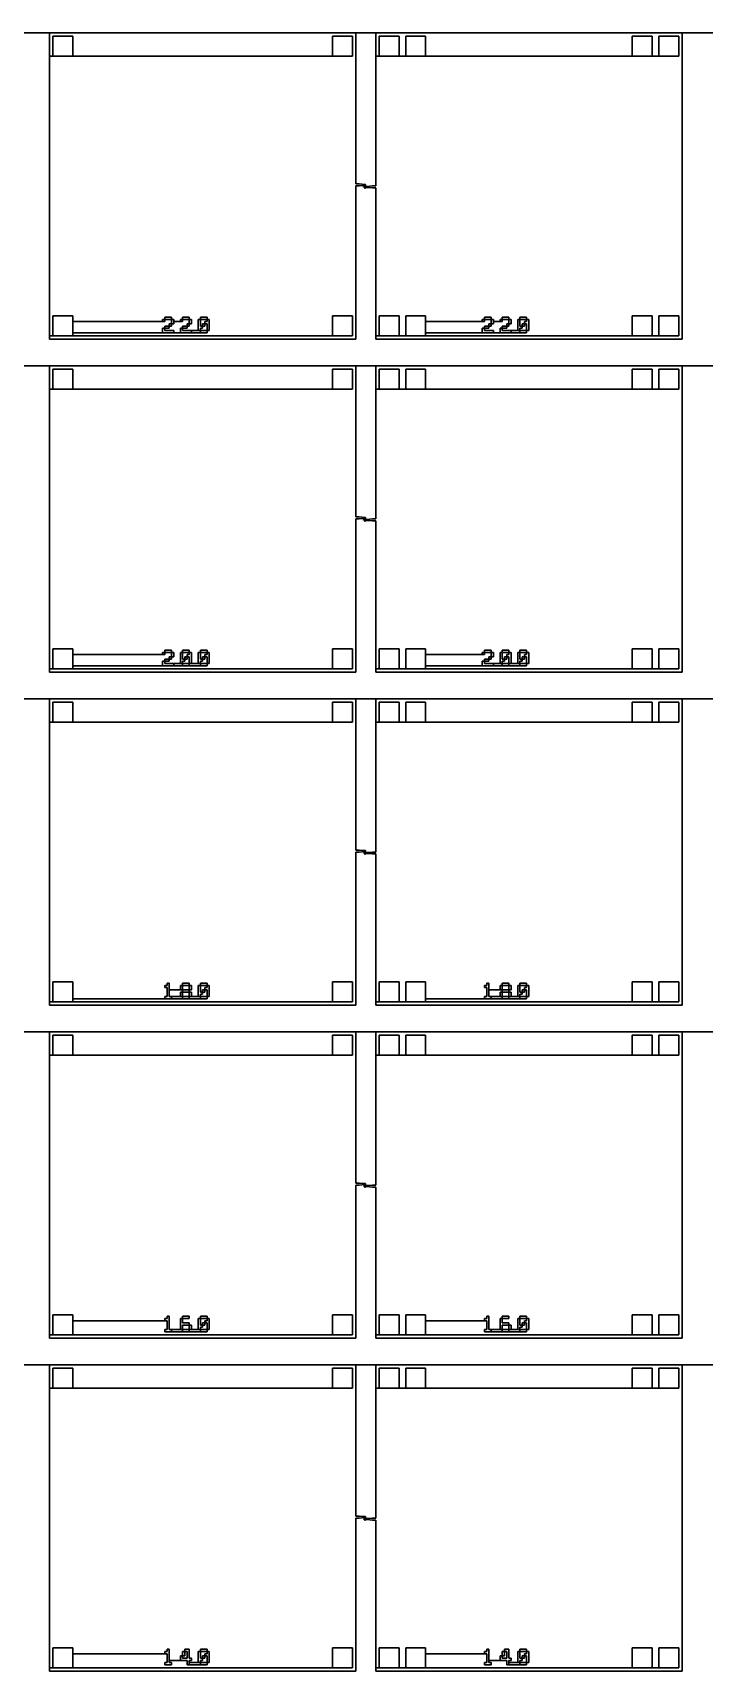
# Model space of a CAD drawing. Extents: x -10 to 10010, y -10 to 10010.
# Drawn here: x 5475 to 6483, y 2500 to 4960 of the extents above; entities that cross this region are included whole.
import ezdxf

# ---------------------------------------------------------------- set-up
doc = ezdxf.new("R2010")
doc.units = 0
for name, color, linetype in [('L100D0', 9, 'CONTINUOUS'), ('L5D0', 4, 'CONTINUOUS'), ('L6D0', 5, 'CONTINUOUS'), ('L7D0', 6, 'CONTINUOUS'), ('L8D0', 7, 'CONTINUOUS')]:
    doc.layers.add(name, color=color, linetype=linetype)

msp = doc.modelspace()

# ---------------------------------------------------------------- linework, layer by layer
at = {"layer": 'L100D0'}
for points in [[(8450, 4960), (1475, 4960)], [(5450, 4960), (5500, 4960), (5500, 4500), (5960, 4500), (5960, 4730), (5965, 4730), (5973, 4730.75), (5974.8, 4730.75), (5974.8, 4732.25), (5973, 4732.25), (5965, 4733), (5960, 4733), (5960, 4960), (5990, 4960), (5990, 4730), (5985, 4730), (5977, 4729.25), (5975.2, 4729.25), (5975.2, 4727.75), (5977, 4727.75), (5985, 4727), (5990, 4727), (5990, 4500), (6450, 4500), (6450, 4960), (6500, 4960)], [(8450, 4460), (1475, 4460)], [(5450, 4460), (5500, 4460), (5500, 4000), (5960, 4000), (5960, 4230), (5965, 4230), (5973, 4230.75), (5974.8, 4230.75), (5974.8, 4232.25), (5973, 4232.25), (5965, 4233), (5960, 4233), (5960, 4460), (5990, 4460), (5990, 4230), (5985, 4230), (5977, 4229.25), (5975.2, 4229.25), (5975.2, 4227.75), (5977, 4227.75), (5985, 4227), (5990, 4227), (5990, 4000), (6450, 4000), (6450, 4460), (6500, 4460)], [(8450, 3960), (1475, 3960)], [(5450, 3960), (5500, 3960), (5500, 3500), (5960, 3500), (5960, 3730), (5965, 3730), (5973, 3730.75), (5974.8, 3730.75), (5974.8, 3732.25), (5973, 3732.25), (5965, 3733), (5960, 3733), (5960, 3960), (5990, 3960), (5990, 3730), (5985, 3730), (5977, 3729.25), (5975.2, 3729.25), (5975.2, 3727.75), (5977, 3727.75), (5985, 3727), (5990, 3727), (5990, 3500), (6450, 3500), (6450, 3960), (6500, 3960)], [(8450, 3460), (1475, 3460)], [(5450, 3460), (5500, 3460), (5500, 3000), (5960, 3000), (5960, 3230), (5965, 3230), (5973, 3230.75), (5974.8, 3230.75), (5974.8, 3232.25), (5973, 3232.25), (5965, 3233), (5960, 3233), (5960, 3460), (5990, 3460), (5990, 3230), (5985, 3230), (5977, 3229.25), (5975.2, 3229.25), (5975.2, 3227.75), (5977, 3227.75), (5985, 3227), (5990, 3227), (5990, 3000), (6450, 3000), (6450, 3460), (6500, 3460)], [(8450, 2960), (1475, 2960)], [(5450, 2960), (5500, 2960), (5500, 2500), (5960, 2500), (5960, 2730), (5965, 2730), (5973, 2730.75), (5974.8, 2730.75), (5974.8, 2732.25), (5973, 2732.25), (5965, 2733), (5960, 2733), (5960, 2960), (5990, 2960), (5990, 2730), (5985, 2730), (5977, 2729.25), (5975.2, 2729.25), (5975.2, 2727.75), (5977, 2727.75), (5985, 2727), (5990, 2727), (5990, 2500), (6450, 2500), (6450, 2960), (6500, 2960)]]:
    msp.add_lwpolyline(points, dxfattribs=at)
for points in [[(5505, 4925), (5505, 4955), (5535, 4955), (5535, 4925)], [(5925, 4925), (5925, 4955), (5955, 4955), (5955, 4925)], [(5995, 4925), (5995, 4955), (6025, 4955), (6025, 4925)], [(6035, 4925), (6035, 4955), (6065, 4955), (6065, 4925)], [(6375, 4925), (6375, 4955), (6405, 4955), (6405, 4925)], [(6415, 4925), (6415, 4955), (6445, 4955), (6445, 4925)], [(5505, 4505), (5505, 4535), (5535, 4535), (5535, 4505)], [(5670, 4526.333), (5670, 4529.667), (5673.333, 4529.667), (5673.333, 4526.333)], [(5673.333, 4529.667), (5673.333, 4533), (5683.333, 4533), (5683.333, 4529.667)], [(5683.333, 4523), (5683.333, 4529.667), (5686.667, 4529.667), (5686.667, 4523)], [(5696.667, 4526.333), (5696.667, 4529.667), (5700, 4529.667), (5700, 4526.333)], [(5700, 4529.667), (5700, 4533), (5710, 4533), (5710, 4529.667)], [(5710, 4523), (5710, 4529.667), (5713.333, 4529.667), (5713.333, 4523)], [(5723.333, 4513), (5723.333, 4529.667), (5726.667, 4529.667), (5726.667, 4519.667), (5730, 4519.667), (5730, 4516.333), (5726.667, 4516.333), (5726.667, 4513)], [(5726.667, 4529.667), (5726.667, 4533), (5736.667, 4533), (5736.667, 4529.667)], [(5736.667, 4513), (5736.667, 4523), (5733.333, 4523), (5733.333, 4526.333), (5736.667, 4526.333), (5736.667, 4529.667), (5740, 4529.667), (5740, 4513)], [(5925, 4505), (5925, 4535), (5955, 4535), (5955, 4505)], [(5995, 4505), (5995, 4535), (6025, 4535), (6025, 4505)], [(6035, 4505), (6035, 4535), (6065, 4535), (6065, 4505)], [(6150, 4526.333), (6150, 4529.667), (6153.333, 4529.667), (6153.333, 4526.333)], [(6153.333, 4529.667), (6153.333, 4533), (6163.333, 4533), (6163.333, 4529.667)], [(6163.333, 4523), (6163.333, 4529.667), (6166.667, 4529.667), (6166.667, 4523)], [(6176.667, 4526.333), (6176.667, 4529.667), (6180, 4529.667), (6180, 4526.333)], [(6180, 4529.667), (6180, 4533), (6190, 4533), (6190, 4529.667)], [(6190, 4523), (6190, 4529.667), (6193.333, 4529.667), (6193.333, 4523)], [(6203.333, 4513), (6203.333, 4529.667), (6206.667, 4529.667), (6206.667, 4519.667), (6210, 4519.667), (6210, 4516.333), (6206.667, 4516.333), (6206.667, 4513)], [(6206.667, 4529.667), (6206.667, 4533), (6216.667, 4533), (6216.667, 4529.667)], [(6216.667, 4513), (6216.667, 4523), (6213.333, 4523), (6213.333, 4526.333), (6216.667, 4526.333), (6216.667, 4529.667), (6220, 4529.667), (6220, 4513)], [(6375, 4505), (6375, 4535), (6405, 4535), (6405, 4505)], [(6415, 4505), (6415, 4535), (6445, 4535), (6445, 4505)], [(5670, 4509.667), (5670, 4516.333), (5673.333, 4516.333), (5673.333, 4513), (5686.667, 4513), (5686.667, 4509.667)], [(5673.333, 4516.333), (5673.333, 4519.667), (5680, 4519.667), (5680, 4516.333)], [(5680, 4519.667), (5680, 4523), (5683.333, 4523), (5683.333, 4519.667)], [(5696.667, 4509.667), (5696.667, 4516.333), (5700, 4516.333), (5700, 4513), (5713.333, 4513), (5713.333, 4509.667)], [(5700, 4516.333), (5700, 4519.667), (5706.667, 4519.667), (5706.667, 4516.333)], [(5706.667, 4519.667), (5706.667, 4523), (5710, 4523), (5710, 4519.667)], [(5726.667, 4509.667), (5726.667, 4513), (5736.667, 4513), (5736.667, 4509.667)], [(5730, 4519.667), (5730, 4523), (5733.333, 4523), (5733.333, 4519.667)], [(6150, 4509.667), (6150, 4516.333), (6153.333, 4516.333), (6153.333, 4513), (6166.667, 4513), (6166.667, 4509.667)], [(6153.333, 4516.333), (6153.333, 4519.667), (6160, 4519.667), (6160, 4516.333)], [(6160, 4519.667), (6160, 4523), (6163.333, 4523), (6163.333, 4519.667)], [(6176.667, 4509.667), (6176.667, 4516.333), (6180, 4516.333), (6180, 4513), (6193.333, 4513), (6193.333, 4509.667)], [(6180, 4516.333), (6180, 4519.667), (6186.667, 4519.667), (6186.667, 4516.333)], [(6186.667, 4519.667), (6186.667, 4523), (6190, 4523), (6190, 4519.667)], [(6206.667, 4509.667), (6206.667, 4513), (6216.667, 4513), (6216.667, 4509.667)], [(6210, 4519.667), (6210, 4523), (6213.333, 4523), (6213.333, 4519.667)], [(5505, 4425), (5505, 4455), (5535, 4455), (5535, 4425)], [(5925, 4425), (5925, 4455), (5955, 4455), (5955, 4425)], [(5995, 4425), (5995, 4455), (6025, 4455), (6025, 4425)], [(6035, 4425), (6035, 4455), (6065, 4455), (6065, 4425)], [(6375, 4425), (6375, 4455), (6405, 4455), (6405, 4425)], [(6415, 4425), (6415, 4455), (6445, 4455), (6445, 4425)], [(5505, 4005), (5505, 4035), (5535, 4035), (5535, 4005)], [(5925, 4005), (5925, 4035), (5955, 4035), (5955, 4005)], [(5995, 4005), (5995, 4035), (6025, 4035), (6025, 4005)], [(6035, 4005), (6035, 4035), (6065, 4035), (6065, 4005)], [(6375, 4005), (6375, 4035), (6405, 4035), (6405, 4005)], [(6415, 4005), (6415, 4035), (6445, 4035), (6445, 4005)], [(5670, 4026.333), (5670, 4029.667), (5673.333, 4029.667), (5673.333, 4026.333)], [(5670, 4009.667), (5670, 4016.333), (5673.333, 4016.333), (5673.333, 4013), (5686.667, 4013), (5686.667, 4009.667)], [(5673.333, 4029.667), (5673.333, 4033), (5683.333, 4033), (5683.333, 4029.667)], [(5673.333, 4016.333), (5673.333, 4019.667), (5680, 4019.667), (5680, 4016.333)], [(5680, 4019.667), (5680, 4023), (5683.333, 4023), (5683.333, 4019.667)], [(5683.333, 4023), (5683.333, 4029.667), (5686.667, 4029.667), (5686.667, 4023)], [(5696.667, 4013), (5696.667, 4029.667), (5700, 4029.667), (5700, 4019.667), (5703.333, 4019.667), (5703.333, 4016.333), (5700, 4016.333), (5700, 4013)], [(5700, 4029.667), (5700, 4033), (5710, 4033), (5710, 4029.667)], [(5700, 4009.667), (5700, 4013), (5710, 4013), (5710, 4009.667)], [(5703.333, 4019.667), (5703.333, 4023), (5706.667, 4023), (5706.667, 4019.667)], [(5710, 4013), (5710, 4023), (5706.667, 4023), (5706.667, 4026.333), (5710, 4026.333), (5710, 4029.667), (5713.333, 4029.667), (5713.333, 4013)], [(5723.333, 4013), (5723.333, 4029.667), (5726.667, 4029.667), (5726.667, 4019.667), (5730, 4019.667), (5730, 4016.333), (5726.667, 4016.333), (5726.667, 4013)], [(5726.667, 4029.667), (5726.667, 4033), (5736.667, 4033), (5736.667, 4029.667)], [(5726.667, 4009.667), (5726.667, 4013), (5736.667, 4013), (5736.667, 4009.667)], [(5730, 4019.667), (5730, 4023), (5733.333, 4023), (5733.333, 4019.667)], [(5736.667, 4013), (5736.667, 4023), (5733.333, 4023), (5733.333, 4026.333), (5736.667, 4026.333), (5736.667, 4029.667), (5740, 4029.667), (5740, 4013)], [(6150, 4026.333), (6150, 4029.667), (6153.333, 4029.667), (6153.333, 4026.333)], [(6150, 4009.667), (6150, 4016.333), (6153.333, 4016.333), (6153.333, 4013), (6166.667, 4013), (6166.667, 4009.667)], [(6153.333, 4029.667), (6153.333, 4033), (6163.333, 4033), (6163.333, 4029.667)], [(6153.333, 4016.333), (6153.333, 4019.667), (6160, 4019.667), (6160, 4016.333)], [(6160, 4019.667), (6160, 4023), (6163.333, 4023), (6163.333, 4019.667)], [(6163.333, 4023), (6163.333, 4029.667), (6166.667, 4029.667), (6166.667, 4023)], [(6176.667, 4013), (6176.667, 4029.667), (6180, 4029.667), (6180, 4019.667), (6183.333, 4019.667), (6183.333, 4016.333), (6180, 4016.333), (6180, 4013)], [(6180, 4029.667), (6180, 4033), (6190, 4033), (6190, 4029.667)], [(6180, 4009.667), (6180, 4013), (6190, 4013), (6190, 4009.667)], [(6183.333, 4019.667), (6183.333, 4023), (6186.667, 4023), (6186.667, 4019.667)], [(6190, 4013), (6190, 4023), (6186.667, 4023), (6186.667, 4026.333), (6190, 4026.333), (6190, 4029.667), (6193.333, 4029.667), (6193.333, 4013)], [(6203.333, 4013), (6203.333, 4029.667), (6206.667, 4029.667), (6206.667, 4019.667), (6210, 4019.667), (6210, 4016.333), (6206.667, 4016.333), (6206.667, 4013)], [(6206.667, 4029.667), (6206.667, 4033), (6216.667, 4033), (6216.667, 4029.667)], [(6206.667, 4009.667), (6206.667, 4013), (6216.667, 4013), (6216.667, 4009.667)], [(6210, 4019.667), (6210, 4023), (6213.333, 4023), (6213.333, 4019.667)], [(6216.667, 4013), (6216.667, 4023), (6213.333, 4023), (6213.333, 4026.333), (6216.667, 4026.333), (6216.667, 4029.667), (6220, 4029.667), (6220, 4013)], [(5505, 3925), (5505, 3955), (5535, 3955), (5535, 3925)], [(5925, 3925), (5925, 3955), (5955, 3955), (5955, 3925)], [(5995, 3925), (5995, 3955), (6025, 3955), (6025, 3925)], [(6035, 3925), (6035, 3955), (6065, 3955), (6065, 3925)], [(6375, 3925), (6375, 3955), (6405, 3955), (6405, 3925)], [(6415, 3925), (6415, 3955), (6445, 3955), (6445, 3925)], [(5505, 3505), (5505, 3535), (5535, 3535), (5535, 3505)], [(5673.333, 3509.667), (5673.333, 3513), (5676.667, 3513), (5676.667, 3526.333), (5673.333, 3526.333), (5673.333, 3529.667), (5676.667, 3529.667), (5676.667, 3533), (5680, 3533), (5680, 3513), (5683.333, 3513), (5683.333, 3509.667)], [(5696.667, 3523), (5696.667, 3529.667), (5700, 3529.667), (5700, 3523)], [(5696.667, 3513), (5696.667, 3519.667), (5700, 3519.667), (5700, 3513)], [(5700, 3529.667), (5700, 3533), (5710, 3533), (5710, 3529.667)], [(5700, 3519.667), (5700, 3523), (5710, 3523), (5710, 3519.667)], [(5710, 3523), (5710, 3529.667), (5713.333, 3529.667), (5713.333, 3523)], [(5710, 3513), (5710, 3519.667), (5713.333, 3519.667), (5713.333, 3513)], [(5723.333, 3513), (5723.333, 3529.667), (5726.667, 3529.667), (5726.667, 3519.667), (5730, 3519.667), (5730, 3516.333), (5726.667, 3516.333), (5726.667, 3513)], [(5726.667, 3529.667), (5726.667, 3533), (5736.667, 3533), (5736.667, 3529.667)], [(5730, 3519.667), (5730, 3523), (5733.333, 3523), (5733.333, 3519.667)], [(5736.667, 3513), (5736.667, 3523), (5733.333, 3523), (5733.333, 3526.333), (5736.667, 3526.333), (5736.667, 3529.667), (5740, 3529.667), (5740, 3513)], [(5925, 3505), (5925, 3535), (5955, 3535), (5955, 3505)], [(5995, 3505), (5995, 3535), (6025, 3535), (6025, 3505)], [(6035, 3505), (6035, 3535), (6065, 3535), (6065, 3505)], [(6153.333, 3509.667), (6153.333, 3513), (6156.667, 3513), (6156.667, 3526.333), (6153.333, 3526.333), (6153.333, 3529.667), (6156.667, 3529.667), (6156.667, 3533), (6160, 3533), (6160, 3513), (6163.333, 3513), (6163.333, 3509.667)], [(6176.667, 3523), (6176.667, 3529.667), (6180, 3529.667), (6180, 3523)], [(6176.667, 3513), (6176.667, 3519.667), (6180, 3519.667), (6180, 3513)], [(6180, 3529.667), (6180, 3533), (6190, 3533), (6190, 3529.667)], [(6180, 3519.667), (6180, 3523), (6190, 3523), (6190, 3519.667)], [(6190, 3523), (6190, 3529.667), (6193.333, 3529.667), (6193.333, 3523)], [(6190, 3513), (6190, 3519.667), (6193.333, 3519.667), (6193.333, 3513)], [(6203.333, 3513), (6203.333, 3529.667), (6206.667, 3529.667), (6206.667, 3519.667), (6210, 3519.667), (6210, 3516.333), (6206.667, 3516.333), (6206.667, 3513)], [(6206.667, 3529.667), (6206.667, 3533), (6216.667, 3533), (6216.667, 3529.667)], [(6210, 3519.667), (6210, 3523), (6213.333, 3523), (6213.333, 3519.667)], [(6216.667, 3513), (6216.667, 3523), (6213.333, 3523), (6213.333, 3526.333), (6216.667, 3526.333), (6216.667, 3529.667), (6220, 3529.667), (6220, 3513)], [(6375, 3505), (6375, 3535), (6405, 3535), (6405, 3505)], [(6415, 3505), (6415, 3535), (6445, 3535), (6445, 3505)], [(5700, 3509.667), (5700, 3513), (5710, 3513), (5710, 3509.667)], [(5726.667, 3509.667), (5726.667, 3513), (5736.667, 3513), (5736.667, 3509.667)], [(6180, 3509.667), (6180, 3513), (6190, 3513), (6190, 3509.667)], [(6206.667, 3509.667), (6206.667, 3513), (6216.667, 3513), (6216.667, 3509.667)], [(5505, 3425), (5505, 3455), (5535, 3455), (5535, 3425)], [(5925, 3425), (5925, 3455), (5955, 3455), (5955, 3425)], [(5995, 3425), (5995, 3455), (6025, 3455), (6025, 3425)], [(6035, 3425), (6035, 3455), (6065, 3455), (6065, 3425)], [(6375, 3425), (6375, 3455), (6405, 3455), (6405, 3425)], [(6415, 3425), (6415, 3455), (6445, 3455), (6445, 3425)], [(5505, 3005), (5505, 3035), (5535, 3035), (5535, 3005)], [(5673.333, 3009.667), (5673.333, 3013), (5676.667, 3013), (5676.667, 3026.333), (5673.333, 3026.333), (5673.333, 3029.667), (5676.667, 3029.667), (5676.667, 3033), (5680, 3033), (5680, 3013), (5683.333, 3013), (5683.333, 3009.667)], [(5696.667, 3013), (5696.667, 3029.667), (5700, 3029.667), (5700, 3023), (5710, 3023), (5710, 3019.667), (5700, 3019.667), (5700, 3013)], [(5700, 3029.667), (5700, 3033), (5710, 3033), (5710, 3029.667)], [(5723.333, 3013), (5723.333, 3029.667), (5726.667, 3029.667), (5726.667, 3019.667), (5730, 3019.667), (5730, 3016.333), (5726.667, 3016.333), (5726.667, 3013)], [(5726.667, 3029.667), (5726.667, 3033), (5736.667, 3033), (5736.667, 3029.667)], [(5736.667, 3013), (5736.667, 3023), (5733.333, 3023), (5733.333, 3026.333), (5736.667, 3026.333), (5736.667, 3029.667), (5740, 3029.667), (5740, 3013)], [(5925, 3005), (5925, 3035), (5955, 3035), (5955, 3005)], [(5995, 3005), (5995, 3035), (6025, 3035), (6025, 3005)], [(6035, 3005), (6035, 3035), (6065, 3035), (6065, 3005)], [(6153.333, 3009.667), (6153.333, 3013), (6156.667, 3013), (6156.667, 3026.333), (6153.333, 3026.333), (6153.333, 3029.667), (6156.667, 3029.667), (6156.667, 3033), (6160, 3033), (6160, 3013), (6163.333, 3013), (6163.333, 3009.667)], [(6176.667, 3013), (6176.667, 3029.667), (6180, 3029.667), (6180, 3023), (6190, 3023), (6190, 3019.667), (6180, 3019.667), (6180, 3013)], [(6180, 3029.667), (6180, 3033), (6190, 3033), (6190, 3029.667)], [(6203.333, 3013), (6203.333, 3029.667), (6206.667, 3029.667), (6206.667, 3019.667), (6210, 3019.667), (6210, 3016.333), (6206.667, 3016.333), (6206.667, 3013)], [(6206.667, 3029.667), (6206.667, 3033), (6216.667, 3033), (6216.667, 3029.667)], [(6216.667, 3013), (6216.667, 3023), (6213.333, 3023), (6213.333, 3026.333), (6216.667, 3026.333), (6216.667, 3029.667), (6220, 3029.667), (6220, 3013)], [(6375, 3005), (6375, 3035), (6405, 3035), (6405, 3005)], [(6415, 3005), (6415, 3035), (6445, 3035), (6445, 3005)], [(5700, 3009.667), (5700, 3013), (5710, 3013), (5710, 3009.667)], [(5710, 3013), (5710, 3019.667), (5713.333, 3019.667), (5713.333, 3013)], [(5726.667, 3009.667), (5726.667, 3013), (5736.667, 3013), (5736.667, 3009.667)], [(5730, 3019.667), (5730, 3023), (5733.333, 3023), (5733.333, 3019.667)], [(6180, 3009.667), (6180, 3013), (6190, 3013), (6190, 3009.667)], [(6190, 3013), (6190, 3019.667), (6193.333, 3019.667), (6193.333, 3013)], [(6206.667, 3009.667), (6206.667, 3013), (6216.667, 3013), (6216.667, 3009.667)], [(6210, 3019.667), (6210, 3023), (6213.333, 3023), (6213.333, 3019.667)], [(5505, 2925), (5505, 2955), (5535, 2955), (5535, 2925)], [(5925, 2925), (5925, 2955), (5955, 2955), (5955, 2925)], [(5995, 2925), (5995, 2955), (6025, 2955), (6025, 2925)], [(6035, 2925), (6035, 2955), (6065, 2955), (6065, 2925)], [(6375, 2925), (6375, 2955), (6405, 2955), (6405, 2925)], [(6415, 2925), (6415, 2955), (6445, 2955), (6445, 2925)], [(5505, 2505), (5505, 2535), (5535, 2535), (5535, 2505)], [(5925, 2505), (5925, 2535), (5955, 2535), (5955, 2505)], [(5995, 2505), (5995, 2535), (6025, 2535), (6025, 2505)], [(6035, 2505), (6035, 2535), (6065, 2535), (6065, 2505)], [(6375, 2505), (6375, 2535), (6405, 2535), (6405, 2505)], [(6415, 2505), (6415, 2535), (6445, 2535), (6445, 2505)], [(5673.333, 2509.667), (5673.333, 2513), (5676.667, 2513), (5676.667, 2526.333), (5673.333, 2526.333), (5673.333, 2529.667), (5676.667, 2529.667), (5676.667, 2533), (5680, 2533), (5680, 2513), (5683.333, 2513), (5683.333, 2509.667)], [(5706.667, 2509.667), (5706.667, 2516.333), (5696.667, 2516.333), (5696.667, 2523), (5700, 2523), (5700, 2519.667), (5706.667, 2519.667), (5706.667, 2529.667), (5703.333, 2529.667), (5703.333, 2533), (5710, 2533), (5710, 2519.667), (5713.333, 2519.667), (5713.333, 2516.333), (5710, 2516.333), (5710, 2509.667)], [(5700, 2523), (5700, 2529.667), (5703.333, 2529.667), (5703.333, 2523)], [(5723.333, 2513), (5723.333, 2529.667), (5726.667, 2529.667), (5726.667, 2519.667), (5730, 2519.667), (5730, 2516.333), (5726.667, 2516.333), (5726.667, 2513)], [(5726.667, 2529.667), (5726.667, 2533), (5736.667, 2533), (5736.667, 2529.667)], [(5726.667, 2509.667), (5726.667, 2513), (5736.667, 2513), (5736.667, 2509.667)], [(5730, 2519.667), (5730, 2523), (5733.333, 2523), (5733.333, 2519.667)], [(5736.667, 2513), (5736.667, 2523), (5733.333, 2523), (5733.333, 2526.333), (5736.667, 2526.333), (5736.667, 2529.667), (5740, 2529.667), (5740, 2513)], [(6153.333, 2509.667), (6153.333, 2513), (6156.667, 2513), (6156.667, 2526.333), (6153.333, 2526.333), (6153.333, 2529.667), (6156.667, 2529.667), (6156.667, 2533), (6160, 2533), (6160, 2513), (6163.333, 2513), (6163.333, 2509.667)], [(6186.667, 2509.667), (6186.667, 2516.333), (6176.667, 2516.333), (6176.667, 2523), (6180, 2523), (6180, 2519.667), (6186.667, 2519.667), (6186.667, 2529.667), (6183.333, 2529.667), (6183.333, 2533), (6190, 2533), (6190, 2519.667), (6193.333, 2519.667), (6193.333, 2516.333), (6190, 2516.333), (6190, 2509.667)], [(6180, 2523), (6180, 2529.667), (6183.333, 2529.667), (6183.333, 2523)], [(6203.333, 2513), (6203.333, 2529.667), (6206.667, 2529.667), (6206.667, 2519.667), (6210, 2519.667), (6210, 2516.333), (6206.667, 2516.333), (6206.667, 2513)], [(6206.667, 2529.667), (6206.667, 2533), (6216.667, 2533), (6216.667, 2529.667)], [(6206.667, 2509.667), (6206.667, 2513), (6216.667, 2513), (6216.667, 2509.667)], [(6210, 2519.667), (6210, 2523), (6213.333, 2523), (6213.333, 2519.667)], [(6216.667, 2513), (6216.667, 2523), (6213.333, 2523), (6213.333, 2526.333), (6216.667, 2526.333), (6216.667, 2529.667), (6220, 2529.667), (6220, 2513)]]:
    msp.add_lwpolyline(points, close=True, dxfattribs=at)
at = {"layer": 'L5D0'}
for points in [[(5500, 4500), (5500, 4505), (5505, 4505), (5535, 4505), (5925, 4505), (5955, 4505), (5955, 4535), (5925, 4535), (5925, 4505), (5535, 4505), (5535, 4509.667), (5670, 4509.667), (5686.667, 4509.667), (5696.667, 4509.667), (5713.333, 4509.667), (5726.667, 4509.667), (5736.667, 4509.667), (5736.667, 4513), (5726.667, 4513), (5726.667, 4509.667), (5713.333, 4509.667), (5713.333, 4513), (5700, 4513), (5723.333, 4513), (5726.667, 4513), (5726.667, 4516.333), (5730, 4516.333), (5730, 4519.667), (5726.667, 4519.667), (5730, 4519.667), (5733.333, 4519.667), (5733.333, 4523), (5736.667, 4523), (5736.667, 4513), (5740, 4513), (5740, 4529.667), (5736.667, 4529.667), (5736.667, 4526.333), (5733.333, 4526.333), (5733.333, 4523), (5730, 4523), (5730, 4519.667), (5726.667, 4519.667), (5726.667, 4529.667), (5736.667, 4529.667), (5736.667, 4533), (5726.667, 4533), (5726.667, 4529.667), (5723.333, 4529.667), (5723.333, 4513), (5700, 4513), (5700, 4516.333), (5706.667, 4516.333), (5706.667, 4519.667), (5710, 4519.667), (5710, 4523), (5713.333, 4523), (5713.333, 4529.667), (5710, 4529.667), (5710, 4523), (5706.667, 4523), (5706.667, 4519.667), (5700, 4519.667), (5700, 4516.333), (5696.667, 4516.333), (5696.667, 4509.667), (5686.667, 4509.667), (5686.667, 4513), (5673.333, 4513), (5673.333, 4516.333), (5680, 4516.333), (5680, 4519.667), (5683.333, 4519.667), (5683.333, 4523), (5686.667, 4523), (5686.667, 4526.333), (5696.667, 4526.333), (5700, 4526.333), (5700, 4529.667), (5710, 4529.667), (5710, 4533), (5700, 4533), (5700, 4529.667), (5696.667, 4529.667), (5696.667, 4526.333), (5686.667, 4526.333), (5686.667, 4529.667), (5683.333, 4529.667), (5683.333, 4523), (5680, 4523), (5680, 4519.667), (5673.333, 4519.667), (5673.333, 4516.333), (5670, 4516.333), (5670, 4509.667), (5535, 4509.667), (5535, 4526.333), (5670, 4526.333), (5673.333, 4526.333), (5673.333, 4529.667), (5683.333, 4529.667), (5683.333, 4533), (5673.333, 4533), (5673.333, 4529.667), (5670, 4529.667), (5670, 4526.333), (5535, 4526.333), (5535, 4535), (5505, 4535), (5505, 4505), (5500, 4505), (5500, 4925), (5505, 4925), (5535, 4925), (5925, 4925), (5955, 4925), (5955, 4955), (5925, 4955), (5925, 4925), (5535, 4925), (5535, 4955), (5505, 4955), (5505, 4925), (5500, 4925), (5500, 4960), (5960, 4960), (5960, 4733), (5965, 4733), (5973, 4732.25), (5974.8, 4732.25), (5974.8, 4730.75), (5973, 4730.75), (5965, 4730), (5960, 4730), (5960, 4500)], [(5990, 4500), (5990, 4505), (5995, 4505), (6025, 4505), (6035, 4505), (6065, 4505), (6375, 4505), (6405, 4505), (6415, 4505), (6445, 4505), (6445, 4535), (6415, 4535), (6415, 4505), (6405, 4505), (6405, 4535), (6375, 4535), (6375, 4505), (6065, 4505), (6065, 4509.667), (6150, 4509.667), (6166.667, 4509.667), (6176.667, 4509.667), (6193.333, 4509.667), (6206.667, 4509.667), (6216.667, 4509.667), (6216.667, 4513), (6206.667, 4513), (6206.667, 4509.667), (6193.333, 4509.667), (6193.333, 4513), (6180, 4513), (6203.333, 4513), (6206.667, 4513), (6206.667, 4516.333), (6210, 4516.333), (6210, 4519.667), (6206.667, 4519.667), (6210, 4519.667), (6213.333, 4519.667), (6213.333, 4523), (6216.667, 4523), (6216.667, 4513), (6220, 4513), (6220, 4529.667), (6216.667, 4529.667), (6216.667, 4526.333), (6213.333, 4526.333), (6213.333, 4523), (6210, 4523), (6210, 4519.667), (6206.667, 4519.667), (6206.667, 4529.667), (6216.667, 4529.667), (6216.667, 4533), (6206.667, 4533), (6206.667, 4529.667), (6203.333, 4529.667), (6203.333, 4513), (6180, 4513), (6180, 4516.333), (6186.667, 4516.333), (6186.667, 4519.667), (6190, 4519.667), (6190, 4523), (6193.333, 4523), (6193.333, 4529.667), (6190, 4529.667), (6190, 4523), (6186.667, 4523), (6186.667, 4519.667), (6180, 4519.667), (6180, 4516.333), (6176.667, 4516.333), (6176.667, 4509.667), (6166.667, 4509.667), (6166.667, 4513), (6153.333, 4513), (6153.333, 4516.333), (6160, 4516.333), (6160, 4519.667), (6163.333, 4519.667), (6163.333, 4523), (6166.667, 4523), (6166.667, 4526.333), (6176.667, 4526.333), (6180, 4526.333), (6180, 4529.667), (6190, 4529.667), (6190, 4533), (6180, 4533), (6180, 4529.667), (6176.667, 4529.667), (6176.667, 4526.333), (6166.667, 4526.333), (6166.667, 4529.667), (6163.333, 4529.667), (6163.333, 4523), (6160, 4523), (6160, 4519.667), (6153.333, 4519.667), (6153.333, 4516.333), (6150, 4516.333), (6150, 4509.667), (6065, 4509.667), (6065, 4526.333), (6150, 4526.333), (6153.333, 4526.333), (6153.333, 4529.667), (6163.333, 4529.667), (6163.333, 4533), (6153.333, 4533), (6153.333, 4529.667), (6150, 4529.667), (6150, 4526.333), (6065, 4526.333), (6065, 4535), (6035, 4535), (6035, 4505), (6025, 4505), (6025, 4535), (5995, 4535), (5995, 4505), (5990, 4505), (5990, 4727), (5985, 4727), (5977, 4727.75), (5975.2, 4727.75), (5975.2, 4729.25), (5977, 4729.25), (5985, 4730), (5990, 4730), (5990, 4925), (5995, 4925), (6025, 4925), (6035, 4925), (6065, 4925), (6375, 4925), (6405, 4925), (6415, 4925), (6445, 4925), (6445, 4955), (6415, 4955), (6415, 4925), (6405, 4925), (6405, 4955), (6375, 4955), (6375, 4925), (6065, 4925), (6065, 4955), (6035, 4955), (6035, 4925), (6025, 4925), (6025, 4955), (5995, 4955), (5995, 4925), (5990, 4925), (5990, 4960), (6450, 4960), (6450, 4500)], [(5500, 4000), (5500, 4005), (5505, 4005), (5535, 4005), (5925, 4005), (5955, 4005), (5955, 4035), (5925, 4035), (5925, 4005), (5535, 4005), (5535, 4009.667), (5670, 4009.667), (5686.667, 4009.667), (5700, 4009.667), (5710, 4009.667), (5726.667, 4009.667), (5736.667, 4009.667), (5736.667, 4013), (5726.667, 4013), (5726.667, 4009.667), (5710, 4009.667), (5710, 4013), (5700, 4013), (5700, 4009.667), (5686.667, 4009.667), (5686.667, 4013), (5673.333, 4013), (5696.667, 4013), (5700, 4013), (5700, 4016.333), (5703.333, 4016.333), (5703.333, 4019.667), (5700, 4019.667), (5703.333, 4019.667), (5706.667, 4019.667), (5706.667, 4023), (5710, 4023), (5710, 4013), (5713.333, 4013), (5723.333, 4013), (5726.667, 4013), (5726.667, 4016.333), (5730, 4016.333), (5730, 4019.667), (5726.667, 4019.667), (5730, 4019.667), (5733.333, 4019.667), (5733.333, 4023), (5736.667, 4023), (5736.667, 4013), (5740, 4013), (5740, 4029.667), (5736.667, 4029.667), (5736.667, 4026.333), (5733.333, 4026.333), (5733.333, 4023), (5730, 4023), (5730, 4019.667), (5726.667, 4019.667), (5726.667, 4029.667), (5736.667, 4029.667), (5736.667, 4033), (5726.667, 4033), (5726.667, 4029.667), (5723.333, 4029.667), (5723.333, 4013), (5713.333, 4013), (5713.333, 4029.667), (5710, 4029.667), (5710, 4026.333), (5706.667, 4026.333), (5706.667, 4023), (5703.333, 4023), (5703.333, 4019.667), (5700, 4019.667), (5700, 4029.667), (5710, 4029.667), (5710, 4033), (5700, 4033), (5700, 4029.667), (5696.667, 4029.667), (5696.667, 4013), (5673.333, 4013), (5673.333, 4016.333), (5680, 4016.333), (5680, 4019.667), (5683.333, 4019.667), (5683.333, 4023), (5686.667, 4023), (5686.667, 4029.667), (5683.333, 4029.667), (5683.333, 4023), (5680, 4023), (5680, 4019.667), (5673.333, 4019.667), (5673.333, 4016.333), (5670, 4016.333), (5670, 4009.667), (5535, 4009.667), (5535, 4026.333), (5670, 4026.333), (5673.333, 4026.333), (5673.333, 4029.667), (5683.333, 4029.667), (5683.333, 4033), (5673.333, 4033), (5673.333, 4029.667), (5670, 4029.667), (5670, 4026.333), (5535, 4026.333), (5535, 4035), (5505, 4035), (5505, 4005), (5500, 4005), (5500, 4425), (5505, 4425), (5535, 4425), (5925, 4425), (5955, 4425), (5955, 4455), (5925, 4455), (5925, 4425), (5535, 4425), (5535, 4455), (5505, 4455), (5505, 4425), (5500, 4425), (5500, 4460), (5960, 4460), (5960, 4233), (5965, 4233), (5973, 4232.25), (5974.8, 4232.25), (5974.8, 4230.75), (5973, 4230.75), (5965, 4230), (5960, 4230), (5960, 4000)], [(5990, 4000), (5990, 4005), (5995, 4005), (6025, 4005), (6035, 4005), (6065, 4005), (6375, 4005), (6405, 4005), (6415, 4005), (6445, 4005), (6445, 4035), (6415, 4035), (6415, 4005), (6405, 4005), (6405, 4035), (6375, 4035), (6375, 4005), (6065, 4005), (6065, 4009.667), (6150, 4009.667), (6166.667, 4009.667), (6180, 4009.667), (6190, 4009.667), (6206.667, 4009.667), (6216.667, 4009.667), (6216.667, 4013), (6206.667, 4013), (6206.667, 4009.667), (6190, 4009.667), (6190, 4013), (6180, 4013), (6180, 4009.667), (6166.667, 4009.667), (6166.667, 4013), (6153.333, 4013), (6176.667, 4013), (6180, 4013), (6180, 4016.333), (6183.333, 4016.333), (6183.333, 4019.667), (6180, 4019.667), (6183.333, 4019.667), (6186.667, 4019.667), (6186.667, 4023), (6190, 4023), (6190, 4013), (6193.333, 4013), (6203.333, 4013), (6206.667, 4013), (6206.667, 4016.333), (6210, 4016.333), (6210, 4019.667), (6206.667, 4019.667), (6210, 4019.667), (6213.333, 4019.667), (6213.333, 4023), (6216.667, 4023), (6216.667, 4013), (6220, 4013), (6220, 4029.667), (6216.667, 4029.667), (6216.667, 4026.333), (6213.333, 4026.333), (6213.333, 4023), (6210, 4023), (6210, 4019.667), (6206.667, 4019.667), (6206.667, 4029.667), (6216.667, 4029.667), (6216.667, 4033), (6206.667, 4033), (6206.667, 4029.667), (6203.333, 4029.667), (6203.333, 4013), (6193.333, 4013), (6193.333, 4029.667), (6190, 4029.667), (6190, 4026.333), (6186.667, 4026.333), (6186.667, 4023), (6183.333, 4023), (6183.333, 4019.667), (6180, 4019.667), (6180, 4029.667), (6190, 4029.667), (6190, 4033), (6180, 4033), (6180, 4029.667), (6176.667, 4029.667), (6176.667, 4013), (6153.333, 4013), (6153.333, 4016.333), (6160, 4016.333), (6160, 4019.667), (6163.333, 4019.667), (6163.333, 4023), (6166.667, 4023), (6166.667, 4029.667), (6163.333, 4029.667), (6163.333, 4023), (6160, 4023), (6160, 4019.667), (6153.333, 4019.667), (6153.333, 4016.333), (6150, 4016.333), (6150, 4009.667), (6065, 4009.667), (6065, 4026.333), (6150, 4026.333), (6153.333, 4026.333), (6153.333, 4029.667), (6163.333, 4029.667), (6163.333, 4033), (6153.333, 4033), (6153.333, 4029.667), (6150, 4029.667), (6150, 4026.333), (6065, 4026.333), (6065, 4035), (6035, 4035), (6035, 4005), (6025, 4005), (6025, 4035), (5995, 4035), (5995, 4005), (5990, 4005), (5990, 4227), (5985, 4227), (5977, 4227.75), (5975.2, 4227.75), (5975.2, 4229.25), (5977, 4229.25), (5985, 4230), (5990, 4230), (5990, 4425), (5995, 4425), (6025, 4425), (6035, 4425), (6065, 4425), (6375, 4425), (6405, 4425), (6415, 4425), (6445, 4425), (6445, 4455), (6415, 4455), (6415, 4425), (6405, 4425), (6405, 4455), (6375, 4455), (6375, 4425), (6065, 4425), (6065, 4455), (6035, 4455), (6035, 4425), (6025, 4425), (6025, 4455), (5995, 4455), (5995, 4425), (5990, 4425), (5990, 4460), (6450, 4460), (6450, 4000)], [(5500, 3500), (5500, 3505), (5505, 3505), (5535, 3505), (5925, 3505), (5955, 3505), (5955, 3535), (5925, 3535), (5925, 3505), (5535, 3505), (5535, 3509.667), (5673.333, 3509.667), (5683.333, 3509.667), (5700, 3509.667), (5710, 3509.667), (5726.667, 3509.667), (5736.667, 3509.667), (5736.667, 3513), (5726.667, 3513), (5726.667, 3509.667), (5710, 3509.667), (5710, 3513), (5700, 3513), (5700, 3509.667), (5683.333, 3509.667), (5683.333, 3513), (5680, 3513), (5696.667, 3513), (5700, 3513), (5710, 3513), (5713.333, 3513), (5723.333, 3513), (5726.667, 3513), (5726.667, 3516.333), (5730, 3516.333), (5730, 3519.667), (5726.667, 3519.667), (5730, 3519.667), (5733.333, 3519.667), (5733.333, 3523), (5736.667, 3523), (5736.667, 3513), (5740, 3513), (5740, 3529.667), (5736.667, 3529.667), (5736.667, 3526.333), (5733.333, 3526.333), (5733.333, 3523), (5730, 3523), (5730, 3519.667), (5726.667, 3519.667), (5726.667, 3529.667), (5736.667, 3529.667), (5736.667, 3533), (5726.667, 3533), (5726.667, 3529.667), (5723.333, 3529.667), (5723.333, 3513), (5713.333, 3513), (5713.333, 3519.667), (5710, 3519.667), (5710, 3513), (5700, 3513), (5700, 3519.667), (5710, 3519.667), (5710, 3523), (5700, 3523), (5700, 3519.667), (5696.667, 3519.667), (5696.667, 3513), (5680, 3513), (5680, 3523), (5696.667, 3523), (5700, 3523), (5710, 3523), (5713.333, 3523), (5713.333, 3529.667), (5710, 3529.667), (5710, 3523), (5700, 3523), (5700, 3529.667), (5710, 3529.667), (5710, 3533), (5700, 3533), (5700, 3529.667), (5696.667, 3529.667), (5696.667, 3523), (5680, 3523), (5680, 3533), (5676.667, 3533), (5676.667, 3529.667), (5673.333, 3529.667), (5673.333, 3526.333), (5676.667, 3526.333), (5676.667, 3513), (5673.333, 3513), (5673.333, 3509.667), (5535, 3509.667), (5535, 3535), (5505, 3535), (5505, 3505), (5500, 3505), (5500, 3925), (5505, 3925), (5535, 3925), (5925, 3925), (5955, 3925), (5955, 3955), (5925, 3955), (5925, 3925), (5535, 3925), (5535, 3955), (5505, 3955), (5505, 3925), (5500, 3925), (5500, 3960), (5960, 3960), (5960, 3733), (5965, 3733), (5973, 3732.25), (5974.8, 3732.25), (5974.8, 3730.75), (5973, 3730.75), (5965, 3730), (5960, 3730), (5960, 3500)], [(5990, 3500), (5990, 3505), (5995, 3505), (6025, 3505), (6035, 3505), (6065, 3505), (6375, 3505), (6405, 3505), (6415, 3505), (6445, 3505), (6445, 3535), (6415, 3535), (6415, 3505), (6405, 3505), (6405, 3535), (6375, 3535), (6375, 3505), (6065, 3505), (6065, 3509.667), (6153.333, 3509.667), (6163.333, 3509.667), (6180, 3509.667), (6190, 3509.667), (6206.667, 3509.667), (6216.667, 3509.667), (6216.667, 3513), (6206.667, 3513), (6206.667, 3509.667), (6190, 3509.667), (6190, 3513), (6180, 3513), (6180, 3509.667), (6163.333, 3509.667), (6163.333, 3513), (6160, 3513), (6176.667, 3513), (6180, 3513), (6190, 3513), (6193.333, 3513), (6203.333, 3513), (6206.667, 3513), (6206.667, 3516.333), (6210, 3516.333), (6210, 3519.667), (6206.667, 3519.667), (6210, 3519.667), (6213.333, 3519.667), (6213.333, 3523), (6216.667, 3523), (6216.667, 3513), (6220, 3513), (6220, 3529.667), (6216.667, 3529.667), (6216.667, 3526.333), (6213.333, 3526.333), (6213.333, 3523), (6210, 3523), (6210, 3519.667), (6206.667, 3519.667), (6206.667, 3529.667), (6216.667, 3529.667), (6216.667, 3533), (6206.667, 3533), (6206.667, 3529.667), (6203.333, 3529.667), (6203.333, 3513), (6193.333, 3513), (6193.333, 3519.667), (6190, 3519.667), (6190, 3513), (6180, 3513), (6180, 3519.667), (6190, 3519.667), (6190, 3523), (6180, 3523), (6180, 3519.667), (6176.667, 3519.667), (6176.667, 3513), (6160, 3513), (6160, 3523), (6176.667, 3523), (6180, 3523), (6190, 3523), (6193.333, 3523), (6193.333, 3529.667), (6190, 3529.667), (6190, 3523), (6180, 3523), (6180, 3529.667), (6190, 3529.667), (6190, 3533), (6180, 3533), (6180, 3529.667), (6176.667, 3529.667), (6176.667, 3523), (6160, 3523), (6160, 3533), (6156.667, 3533), (6156.667, 3529.667), (6153.333, 3529.667), (6153.333, 3526.333), (6156.667, 3526.333), (6156.667, 3513), (6153.333, 3513), (6153.333, 3509.667), (6065, 3509.667), (6065, 3535), (6035, 3535), (6035, 3505), (6025, 3505), (6025, 3535), (5995, 3535), (5995, 3505), (5990, 3505), (5990, 3727), (5985, 3727), (5977, 3727.75), (5975.2, 3727.75), (5975.2, 3729.25), (5977, 3729.25), (5985, 3730), (5990, 3730), (5990, 3925), (5995, 3925), (6025, 3925), (6035, 3925), (6065, 3925), (6375, 3925), (6405, 3925), (6415, 3925), (6445, 3925), (6445, 3955), (6415, 3955), (6415, 3925), (6405, 3925), (6405, 3955), (6375, 3955), (6375, 3925), (6065, 3925), (6065, 3955), (6035, 3955), (6035, 3925), (6025, 3925), (6025, 3955), (5995, 3955), (5995, 3925), (5990, 3925), (5990, 3960), (6450, 3960), (6450, 3500)], [(5500, 3000), (5500, 3005), (5505, 3005), (5535, 3005), (5925, 3005), (5955, 3005), (5955, 3035), (5925, 3035), (5925, 3005), (5535, 3005), (5535, 3026.333), (5673.333, 3026.333), (5676.667, 3026.333), (5676.667, 3013), (5673.333, 3013), (5673.333, 3009.667), (5683.333, 3009.667), (5700, 3009.667), (5710, 3009.667), (5726.667, 3009.667), (5736.667, 3009.667), (5736.667, 3013), (5726.667, 3013), (5726.667, 3009.667), (5710, 3009.667), (5710, 3013), (5700, 3013), (5700, 3009.667), (5683.333, 3009.667), (5683.333, 3013), (5680, 3013), (5696.667, 3013), (5700, 3013), (5710, 3013), (5713.333, 3013), (5723.333, 3013), (5726.667, 3013), (5726.667, 3016.333), (5730, 3016.333), (5730, 3019.667), (5726.667, 3019.667), (5730, 3019.667), (5733.333, 3019.667), (5733.333, 3023), (5736.667, 3023), (5736.667, 3013), (5740, 3013), (5740, 3029.667), (5736.667, 3029.667), (5736.667, 3026.333), (5733.333, 3026.333), (5733.333, 3023), (5730, 3023), (5730, 3019.667), (5726.667, 3019.667), (5726.667, 3029.667), (5736.667, 3029.667), (5736.667, 3033), (5726.667, 3033), (5726.667, 3029.667), (5723.333, 3029.667), (5723.333, 3013), (5713.333, 3013), (5713.333, 3019.667), (5710, 3019.667), (5710, 3013), (5700, 3013), (5700, 3019.667), (5710, 3019.667), (5710, 3023), (5700, 3023), (5700, 3029.667), (5710, 3029.667), (5710, 3033), (5700, 3033), (5700, 3029.667), (5696.667, 3029.667), (5696.667, 3013), (5680, 3013), (5680, 3033), (5676.667, 3033), (5676.667, 3029.667), (5673.333, 3029.667), (5673.333, 3026.333), (5535, 3026.333), (5535, 3035), (5505, 3035), (5505, 3005), (5500, 3005), (5500, 3425), (5505, 3425), (5535, 3425), (5925, 3425), (5955, 3425), (5955, 3455), (5925, 3455), (5925, 3425), (5535, 3425), (5535, 3455), (5505, 3455), (5505, 3425), (5500, 3425), (5500, 3460), (5960, 3460), (5960, 3233), (5965, 3233), (5973, 3232.25), (5974.8, 3232.25), (5974.8, 3230.75), (5973, 3230.75), (5965, 3230), (5960, 3230), (5960, 3000)], [(5990, 3000), (5990, 3005), (5995, 3005), (6025, 3005), (6035, 3005), (6065, 3005), (6375, 3005), (6405, 3005), (6415, 3005), (6445, 3005), (6445, 3035), (6415, 3035), (6415, 3005), (6405, 3005), (6405, 3035), (6375, 3035), (6375, 3005), (6065, 3005), (6065, 3026.333), (6153.333, 3026.333), (6156.667, 3026.333), (6156.667, 3013), (6153.333, 3013), (6153.333, 3009.667), (6163.333, 3009.667), (6180, 3009.667), (6190, 3009.667), (6206.667, 3009.667), (6216.667, 3009.667), (6216.667, 3013), (6206.667, 3013), (6206.667, 3009.667), (6190, 3009.667), (6190, 3013), (6180, 3013), (6180, 3009.667), (6163.333, 3009.667), (6163.333, 3013), (6160, 3013), (6176.667, 3013), (6180, 3013), (6190, 3013), (6193.333, 3013), (6203.333, 3013), (6206.667, 3013), (6206.667, 3016.333), (6210, 3016.333), (6210, 3019.667), (6206.667, 3019.667), (6210, 3019.667), (6213.333, 3019.667), (6213.333, 3023), (6216.667, 3023), (6216.667, 3013), (6220, 3013), (6220, 3029.667), (6216.667, 3029.667), (6216.667, 3026.333), (6213.333, 3026.333), (6213.333, 3023), (6210, 3023), (6210, 3019.667), (6206.667, 3019.667), (6206.667, 3029.667), (6216.667, 3029.667), (6216.667, 3033), (6206.667, 3033), (6206.667, 3029.667), (6203.333, 3029.667), (6203.333, 3013), (6193.333, 3013), (6193.333, 3019.667), (6190, 3019.667), (6190, 3013), (6180, 3013), (6180, 3019.667), (6190, 3019.667), (6190, 3023), (6180, 3023), (6180, 3029.667), (6190, 3029.667), (6190, 3033), (6180, 3033), (6180, 3029.667), (6176.667, 3029.667), (6176.667, 3013), (6160, 3013), (6160, 3033), (6156.667, 3033), (6156.667, 3029.667), (6153.333, 3029.667), (6153.333, 3026.333), (6065, 3026.333), (6065, 3035), (6035, 3035), (6035, 3005), (6025, 3005), (6025, 3035), (5995, 3035), (5995, 3005), (5990, 3005), (5990, 3227), (5985, 3227), (5977, 3227.75), (5975.2, 3227.75), (5975.2, 3229.25), (5977, 3229.25), (5985, 3230), (5990, 3230), (5990, 3425), (5995, 3425), (6025, 3425), (6035, 3425), (6065, 3425), (6375, 3425), (6405, 3425), (6415, 3425), (6445, 3425), (6445, 3455), (6415, 3455), (6415, 3425), (6405, 3425), (6405, 3455), (6375, 3455), (6375, 3425), (6065, 3425), (6065, 3455), (6035, 3455), (6035, 3425), (6025, 3425), (6025, 3455), (5995, 3455), (5995, 3425), (5990, 3425), (5990, 3460), (6450, 3460), (6450, 3000)], [(5500, 2500), (5500, 2505), (5505, 2505), (5535, 2505), (5925, 2505), (5955, 2505), (5955, 2535), (5925, 2535), (5925, 2505), (5535, 2505), (5535, 2526.333), (5673.333, 2526.333), (5676.667, 2526.333), (5676.667, 2513), (5673.333, 2513), (5673.333, 2509.667), (5683.333, 2509.667), (5683.333, 2513), (5680, 2513), (5680, 2516.333), (5696.667, 2516.333), (5706.667, 2516.333), (5706.667, 2509.667), (5710, 2509.667), (5726.667, 2509.667), (5736.667, 2509.667), (5736.667, 2513), (5726.667, 2513), (5726.667, 2509.667), (5710, 2509.667), (5710, 2513), (5723.333, 2513), (5726.667, 2513), (5726.667, 2516.333), (5730, 2516.333), (5730, 2519.667), (5726.667, 2519.667), (5730, 2519.667), (5733.333, 2519.667), (5733.333, 2523), (5736.667, 2523), (5736.667, 2513), (5740, 2513), (5740, 2529.667), (5736.667, 2529.667), (5736.667, 2526.333), (5733.333, 2526.333), (5733.333, 2523), (5730, 2523), (5730, 2519.667), (5726.667, 2519.667), (5726.667, 2529.667), (5736.667, 2529.667), (5736.667, 2533), (5726.667, 2533), (5726.667, 2529.667), (5723.333, 2529.667), (5723.333, 2513), (5710, 2513), (5710, 2516.333), (5713.333, 2516.333), (5713.333, 2519.667), (5710, 2519.667), (5710, 2533), (5703.333, 2533), (5703.333, 2529.667), (5706.667, 2529.667), (5706.667, 2519.667), (5700, 2519.667), (5700, 2523), (5703.333, 2523), (5703.333, 2529.667), (5700, 2529.667), (5700, 2523), (5696.667, 2523), (5696.667, 2516.333), (5680, 2516.333), (5680, 2533), (5676.667, 2533), (5676.667, 2529.667), (5673.333, 2529.667), (5673.333, 2526.333), (5535, 2526.333), (5535, 2535), (5505, 2535), (5505, 2505), (5500, 2505), (5500, 2925), (5505, 2925), (5535, 2925), (5925, 2925), (5955, 2925), (5955, 2955), (5925, 2955), (5925, 2925), (5535, 2925), (5535, 2955), (5505, 2955), (5505, 2925), (5500, 2925), (5500, 2960), (5960, 2960), (5960, 2733), (5965, 2733), (5973, 2732.25), (5974.8, 2732.25), (5974.8, 2730.75), (5973, 2730.75), (5965, 2730), (5960, 2730), (5960, 2500)], [(5990, 2500), (5990, 2505), (5995, 2505), (6025, 2505), (6035, 2505), (6065, 2505), (6375, 2505), (6405, 2505), (6415, 2505), (6445, 2505), (6445, 2535), (6415, 2535), (6415, 2505), (6405, 2505), (6405, 2535), (6375, 2535), (6375, 2505), (6065, 2505), (6065, 2526.333), (6153.333, 2526.333), (6156.667, 2526.333), (6156.667, 2513), (6153.333, 2513), (6153.333, 2509.667), (6163.333, 2509.667), (6163.333, 2513), (6160, 2513), (6160, 2516.333), (6176.667, 2516.333), (6186.667, 2516.333), (6186.667, 2509.667), (6190, 2509.667), (6206.667, 2509.667), (6216.667, 2509.667), (6216.667, 2513), (6206.667, 2513), (6206.667, 2509.667), (6190, 2509.667), (6190, 2513), (6203.333, 2513), (6206.667, 2513), (6206.667, 2516.333), (6210, 2516.333), (6210, 2519.667), (6206.667, 2519.667), (6210, 2519.667), (6213.333, 2519.667), (6213.333, 2523), (6216.667, 2523), (6216.667, 2513), (6220, 2513), (6220, 2529.667), (6216.667, 2529.667), (6216.667, 2526.333), (6213.333, 2526.333), (6213.333, 2523), (6210, 2523), (6210, 2519.667), (6206.667, 2519.667), (6206.667, 2529.667), (6216.667, 2529.667), (6216.667, 2533), (6206.667, 2533), (6206.667, 2529.667), (6203.333, 2529.667), (6203.333, 2513), (6190, 2513), (6190, 2516.333), (6193.333, 2516.333), (6193.333, 2519.667), (6190, 2519.667), (6190, 2533), (6183.333, 2533), (6183.333, 2529.667), (6186.667, 2529.667), (6186.667, 2519.667), (6180, 2519.667), (6180, 2523), (6183.333, 2523), (6183.333, 2529.667), (6180, 2529.667), (6180, 2523), (6176.667, 2523), (6176.667, 2516.333), (6160, 2516.333), (6160, 2533), (6156.667, 2533), (6156.667, 2529.667), (6153.333, 2529.667), (6153.333, 2526.333), (6065, 2526.333), (6065, 2535), (6035, 2535), (6035, 2505), (6025, 2505), (6025, 2535), (5995, 2535), (5995, 2505), (5990, 2505), (5990, 2727), (5985, 2727), (5977, 2727.75), (5975.2, 2727.75), (5975.2, 2729.25), (5977, 2729.25), (5985, 2730), (5990, 2730), (5990, 2925), (5995, 2925), (6025, 2925), (6035, 2925), (6065, 2925), (6375, 2925), (6405, 2925), (6415, 2925), (6445, 2925), (6445, 2955), (6415, 2955), (6415, 2925), (6405, 2925), (6405, 2955), (6375, 2955), (6375, 2925), (6065, 2925), (6065, 2955), (6035, 2955), (6035, 2925), (6025, 2925), (6025, 2955), (5995, 2955), (5995, 2925), (5990, 2925), (5990, 2960), (6450, 2960), (6450, 2500)]]:
    msp.add_lwpolyline(points, close=True, dxfattribs=at)
at = {"layer": 'L6D0'}
for points in [[(5973.79, 4726.35), (5973.79, 4728.35), (5971.79, 4728.35), (5971.79, 4728.57), (5973.79, 4728.57), (5973.79, 4731.55), (5974.01, 4731.55), (5974.01, 4728.57), (5976.09, 4728.57), (5976.09, 4728.35), (5974.01, 4728.35), (5974.01, 4726.35)], [(5973.8, 4226.35), (5973.8, 4228.35), (5971.8, 4228.35), (5971.8, 4228.55), (5973.8, 4228.55), (5973.8, 4231.55), (5974, 4231.55), (5974, 4228.55), (5976.1, 4228.55), (5976.1, 4228.35), (5974, 4228.35), (5974, 4226.35)], [(5973.81, 3726.35), (5973.81, 3728.35), (5971.81, 3728.35), (5971.81, 3728.53), (5973.81, 3728.53), (5973.81, 3731.55), (5973.99, 3731.55), (5973.99, 3728.53), (5976.11, 3728.53), (5976.11, 3728.35), (5973.99, 3728.35), (5973.99, 3726.35)], [(5973.82, 3226.35), (5973.82, 3228.35), (5971.82, 3228.35), (5971.82, 3228.51), (5973.82, 3228.51), (5973.82, 3231.55), (5973.98, 3231.55), (5973.98, 3228.51), (5976.12, 3228.51), (5976.12, 3228.35), (5973.98, 3228.35), (5973.98, 3226.35)], [(5973.83, 2726.35), (5973.83, 2728.35), (5971.83, 2728.35), (5971.83, 2728.49), (5973.83, 2728.49), (5973.83, 2731.55), (5973.97, 2731.55), (5973.97, 2728.49), (5976.13, 2728.49), (5976.13, 2728.35), (5973.97, 2728.35), (5973.97, 2726.35)]]:
    msp.add_lwpolyline(points, close=True, dxfattribs=at)
at = {"layer": 'L7D0'}
for points in [[(5973.79, 4731.55), (5973.79, 4732.25), (5974.01, 4732.25), (5974.01, 4731.55)], [(5976.09, 4728.35), (5976.09, 4728.57), (5976.79, 4728.57), (5976.79, 4728.35)], [(5973.8, 4231.55), (5973.8, 4232.25), (5974, 4232.25), (5974, 4231.55)], [(5976.1, 4228.35), (5976.1, 4228.55), (5976.8, 4228.55), (5976.8, 4228.35)], [(5973.81, 3731.55), (5973.81, 3732.25), (5973.99, 3732.25), (5973.99, 3731.55)], [(5976.11, 3728.35), (5976.11, 3728.53), (5976.81, 3728.53), (5976.81, 3728.35)], [(5973.82, 3231.55), (5973.82, 3232.25), (5973.98, 3232.25), (5973.98, 3231.55)], [(5976.12, 3228.35), (5976.12, 3228.51), (5976.82, 3228.51), (5976.82, 3228.35)], [(5973.83, 2731.55), (5973.83, 2732.25), (5973.97, 2732.25), (5973.97, 2731.55)], [(5976.13, 2728.35), (5976.13, 2728.49), (5976.83, 2728.49), (5976.83, 2728.35)]]:
    msp.add_lwpolyline(points, close=True, dxfattribs=at)
at = {"layer": 'L8D0'}
for points in [[(5973.3, 4730), (5973.3, 4732.25), (5974.4, 4732.25), (5974.4, 4730)], [(5974.75, 4727.95), (5974.75, 4729.05), (5977, 4729.05), (5977, 4727.95)], [(5973.3, 4230), (5973.3, 4232.25), (5974.4, 4232.25), (5974.4, 4230)], [(5974.75, 4227.95), (5974.75, 4229.05), (5977, 4229.05), (5977, 4227.95)], [(5973.3, 3730), (5973.3, 3732.25), (5974.4, 3732.25), (5974.4, 3730)], [(5974.75, 3727.95), (5974.75, 3729.05), (5977, 3729.05), (5977, 3727.95)], [(5973.3, 3230), (5973.3, 3232.25), (5974.4, 3232.25), (5974.4, 3230)], [(5974.75, 3227.95), (5974.75, 3229.05), (5977, 3229.05), (5977, 3227.95)], [(5973.3, 2730), (5973.3, 2732.25), (5974.4, 2732.25), (5974.4, 2730)], [(5974.75, 2727.95), (5974.75, 2729.05), (5977, 2729.05), (5977, 2727.95)]]:
    msp.add_lwpolyline(points, close=True, dxfattribs=at)

doc.saveas('drawing.dxf')
